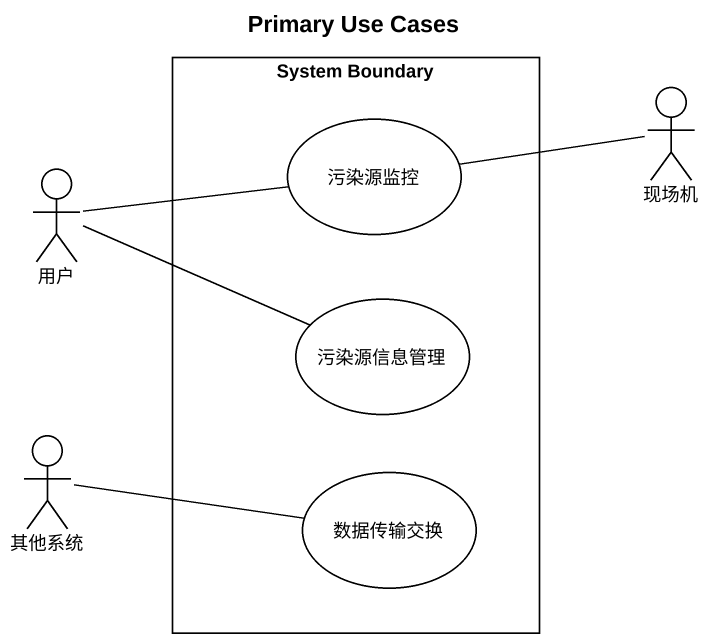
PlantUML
@startuml
title Primary Use Cases
rectangle "System Boundary" as System_Boundary #FFFFFF {
  usecase 污染源监控 #FFFFFF
  usecase 污染源信息管理 #FFFFFF
  usecase 数据传输交换 #FFFFFF
}
actor 现场机 #FFFFFF
actor 用户 #FFFFFF
actor 其他系统 #FFFFFF
污染源监控 -right- 现场机
用户 -right- 污染源监控
用户 -right- 污染源信息管理
其他系统 -right- 数据传输交换
@enduml
